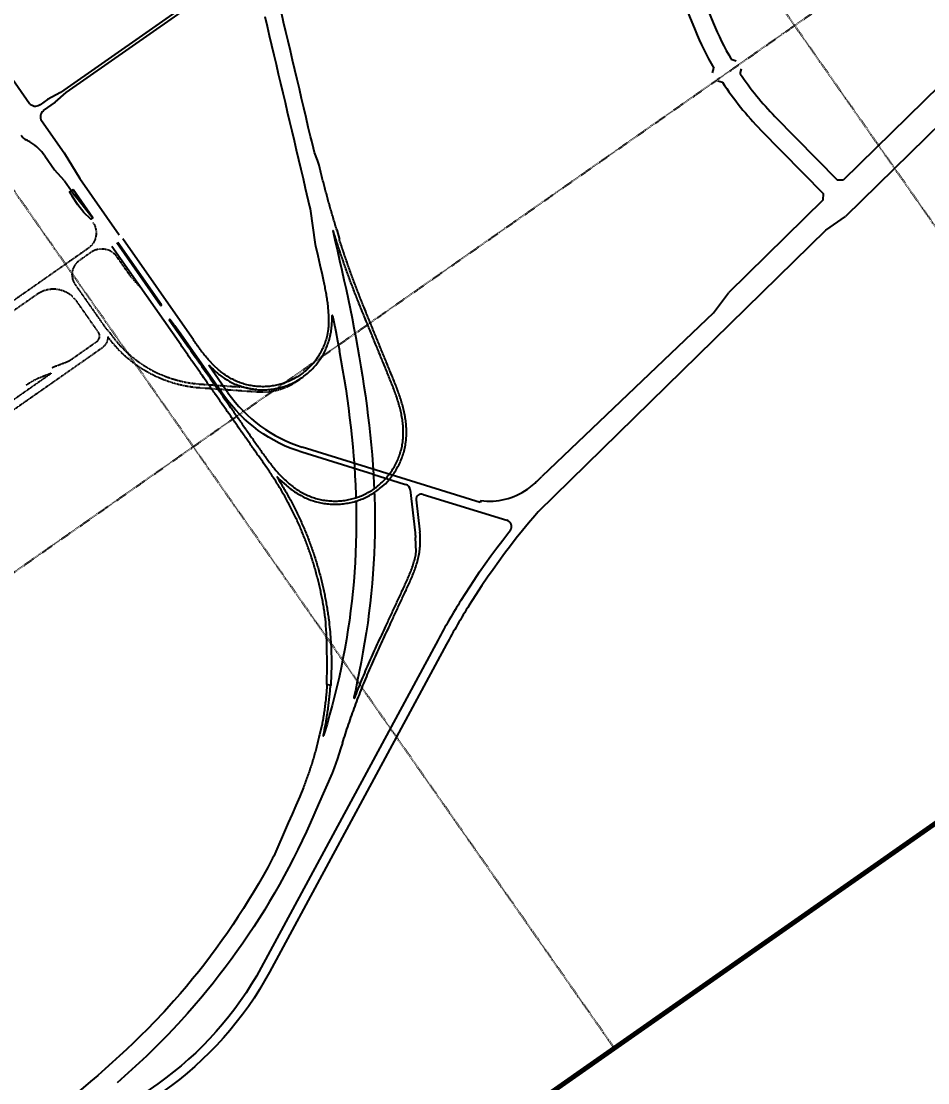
# Model space of a CAD drawing. Header units: millimetres. Extents: x 152904052 to 153933663, y 538271515 to 539240469.
# Drawn here: x 153592426 to 153610949, y 539083745 to 539105429 of the extents above; entities that cross this region are included whole.
import ezdxf
from ezdxf.enums import TextEntityAlignment as Align

# ---------------------------------------------------------------- set-up
doc = ezdxf.new("R2010")
doc.units = ezdxf.units.MM
doc.linetypes.add('HIDDEN', pattern=[5.08, 2.54, -2.54])
doc.layers.add('BORD', color=7, linetype='Continuous')
doc.styles.add('IIAC FONT', font='Gulim.ttf')

msp = doc.modelspace()

# ---------------------------------------------------------------- linework, layer by layer
at = {"layer": 'BORD', "color": 8, "linetype": 'HIDDEN', "ltscale": 5}
for p, q in [((153565208.2, 539166776.7), (153616830.1, 539093053)), ((153552920.9, 539158173), (153604542.8, 539084449.3)), ((153522215.5, 539045114.7), (153645088.3, 539131151.2))]:
    msp.add_line(p, q, dxfattribs=at)
at = {"layer": 'BORD', "const_width": 100}
msp.add_lwpolyline([(153479197.2, 539106551.1), (153602070.1, 539192587.6), (153653691.9, 539118863.9), (153530819.1, 539032827.5)], close=True, dxfattribs=at)
at = {"layer": 'BORD', "color": 133}
for points in [[(153596874, 539106742.8), (153596893, 539106657.1), (153596911, 539106661.1, -0.303492), (153596853.5, 539106512.9), (153593227.3, 539103973.5), (153592962.9, 539103828), (153592811, 539103721.6)], [(153592811, 539103721.6), (153592798.8, 539103713.1, -0.415715), (153592595.6, 539103751.4)]]:
    msp.add_lwpolyline(points, format="xyb", dxfattribs=at)
at = {"layer": 'BORD', "color": 137, "ltscale": 20, "flags": 128}
for points in [[(153606125.4, 539106464), (153606564.6, 539105397.5)], [(153605765, 539106288.6), (153606194.8, 539105245.2)], [(153612846.6, 539105728.4), (153609221.8, 539102179.9)], [(153612886.3, 539104983.7), (153609267, 539101440.5)], [(153606935, 539104650.4), (153607031.6, 539104621.4)], [(153606548, 539104376.8), (153606575.5, 539104473)], [(153607118.6, 539104356.8), (153607144.6, 539104454.2)], [(153606656.5, 539104208.2), (153606753.4, 539104184.1)], [(153607825, 539103485.4), (153609101.8, 539102181.1)], [(153607539.1, 539103205.5), (153608815.9, 539101901.3)], [(153609221.8, 539102179.9), (153609101.8, 539102181.1)], [(153608814.6, 539101781.3), (153608815.9, 539101901.3)], [(153608814.6, 539101781.3), (153606874.5, 539099881.9)], [(153608869.5, 539101163.3), (153609267, 539101440.5)], [(153608869.5, 539101163.3), (153602988.4, 539095406)], [(153606573.1, 539099475), (153606874.5, 539099881.9)], [(153606573.1, 539099475), (153603065.2, 539096128.9)]]:
    msp.add_lwpolyline(points, dxfattribs=at)
at = {"layer": 'BORD', "color": 133, "flags": 128}
for points in [[(153593346.9, 539103973.7), (153596775.8, 539106374.9)], [(153592021.9, 539104570.8), (153592595.6, 539103751.4)], [(153593119.5, 539103774.8), (153593346.9, 539103973.7)], [(153593119.5, 539103774.8), (153592873.8, 539103602.7)], [(153592425.7, 539103100.6), (153592444.5, 539103073.7)], [(153592905.9, 539102680.6), (153593106.9, 539102393.6)], [(153593307.7, 539102167.9), (153593106.9, 539102393.6)], [(153593307.7, 539102167.9), (153593450.3, 539101964.1)], [(153593450.3, 539101964.1), (153593508.3, 539101881.4)], [(153593887.1, 539101414.4), (153593485.1, 539101988.5)], [(153593881.1, 539101410), (153593508.3, 539101881.4)]]:
    msp.add_lwpolyline(points, dxfattribs=at)
at = {"layer": 'BORD', "color": 137, "ltscale": 10}
for points in [[(153598875, 539101165.5), (153598868, 539101188.3), (153598859.1, 539101216.9), (153598850.3, 539101245.4), (153598841.6, 539101274.1), (153598832.9, 539101302.7), (153598824.2, 539101331.3), (153598815.6, 539101359.9), (153598807, 539101388.6), (153598798.5, 539101417.3), (153598790, 539101445.9), (153598781.5, 539101474.6), (153598773.1, 539101503.3), (153598764.8, 539101532), (153598756.4, 539101560.8), (153598748.2, 539101589.5), (153598739.9, 539101618.3), (153598731.7, 539101647), (153598723.6, 539101675.8), (153598715.5, 539101704.6), (153598707.4, 539101733.4), (153598699.4, 539101762.2), (153598691.4, 539101791.1), (153598683.5, 539101819.9), (153598675.6, 539101848.7), (153598667.8, 539101877.6), (153598660, 539101906.5), (153598652.2, 539101935.4), (153598644.5, 539101964.3), (153598636.8, 539101993.2), (153598629.2, 539102022.1), (153598621.6, 539102051), (153598614.1, 539102080), (153598606.5, 539102108.9), (153598599.1, 539102137.9), (153598591.7, 539102166.9), (153598584.3, 539102195.9), (153598577, 539102224.9), (153598569.7, 539102253.9), (153598562.5, 539102282.9), (153598555.3, 539102311.9), (153598548.1, 539102341), (153598541, 539102370), (153598534, 539102399.1), (153598526.9, 539102428.1), (153598512.9, 539102486.8), (153598476.7, 539102592.4), (153598420.7, 539102747.2), (153598396.1, 539102834.9), (153598360.4, 539102978.3), (153598338, 539103073.3), (153598292.1, 539103268), (153598246.2, 539103462.6), (153598200.4, 539103657.3), (153598154.5, 539103852), (153598108.6, 539104046.6), (153598062.7, 539104241.3), (153598016.8, 539104436), (153597971, 539104630.6), (153597925.1, 539104825.3), (153597879.2, 539105020), (153597833.3, 539105214.7), (153597787.5, 539105409.3), (153597741.6, 539105604)], [(153597402.9, 539105524.2), (153597448.8, 539105329.5), (153597494.7, 539105134.9), (153597540.6, 539104940.2), (153597586.5, 539104745.5), (153597632.5, 539104550.9), (153597678.4, 539104356.2), (153597724.3, 539104161.6), (153597770.2, 539103966.9), (153597816.1, 539103772.3), (153597862.1, 539103577.6), (153597908, 539103382.9), (153597953.9, 539103188.3), (153597999.8, 539102993.6), (153598045.7, 539102799), (153598091.7, 539102604.3), (153598137.6, 539102409.7), (153598183.5, 539102215), (153598229.4, 539102020.3), (153598318.5, 539101642.8), (153598329.1, 539101597.8)], [(153598793.8, 539101140.5), (153598797.2, 539101126.1), (153598842.5, 539100930.9), (153598887.4, 539100735.6), (153598931.9, 539100540), (153598975.8, 539100344.3), (153599019.1, 539100148.4), (153599061.8, 539099952.2), (153599103.6, 539099755.7), (153599144.6, 539099559.1), (153599184.7, 539099362.1), (153599223.7, 539099164.8), (153599261.7, 539098967.3), (153599298.2, 539098770.7)], [(153598648.8, 539093158.2), (153598648, 539093164.9), (153598644.3, 539093194.5), (153598640.5, 539093224), (153598636.6, 539093253.5), (153598632.5, 539093283), (153598628.4, 539093312.5), (153598624.1, 539093342), (153598619.6, 539093371.5), (153598615.1, 539093400.9), (153598610.4, 539093430.3), (153598605.6, 539093459.7), (153598600.7, 539093489.1), (153598595.6, 539093518.4), (153598590.4, 539093547.8), (153598585.1, 539093577.1), (153598579.7, 539093606.4), (153598574.1, 539093635.6), (153598568.4, 539093664.9), (153598562.6, 539093694.1), (153598556.7, 539093723.2), (153598550.6, 539093752.4), (153598544.4, 539093781.5), (153598538.1, 539093810.7), (153598531.7, 539093839.7), (153598525.1, 539093868.8), (153598518.4, 539093897.8), (153598511.6, 539093926.8), (153598504.7, 539093955.8), (153598497.6, 539093984.7), (153598490.4, 539094013.6), (153598483.1, 539094042.5), (153598475.7, 539094071.3), (153598468.1, 539094100.2), (153598460.5, 539094128.9), (153598452.7, 539094157.7), (153598444.7, 539094186.4), (153598436.7, 539094215.1), (153598428.5, 539094243.7), (153598420.2, 539094272.3), (153598411.8, 539094300.9), (153598403.3, 539094329.4), (153598394.6, 539094357.9), (153598385.8, 539094386.4), (153598376.9, 539094414.8), (153598367.9, 539094443.2), (153598358.8, 539094471.6), (153598349.5, 539094499.9), (153598340.1, 539094528.1), (153598330.6, 539094556.3), (153598321, 539094584.5), (153598311.2, 539094612.7), (153598301.3, 539094640.8), (153598291.4, 539094668.8), (153598281.2, 539094696.9), (153598271, 539094724.8), (153598260.7, 539094752.8), (153598250.2, 539094780.6), (153598239.6, 539094808.5), (153598228.9, 539094836.3), (153598218.1, 539094864), (153598207.1, 539094891.7), (153598196, 539094919.4), (153598184.9, 539094947), (153598173.5, 539094974.5), (153598162.1, 539095002.1), (153598150.6, 539095029.5), (153598138.9, 539095056.9), (153598127.2, 539095084.3), (153598115.3, 539095111.6), (153598103.3, 539095138.8), (153598091.1, 539095166.1), (153598078.9, 539095193.2), (153598066.5, 539095220.3), (153598054.1, 539095247.4), (153598041.5, 539095274.3), (153598028.8, 539095301.3), (153598015.9, 539095328.2), (153598003, 539095355), (153597990, 539095381.8), (153597976.8, 539095408.5), (153597963.5, 539095435.2), (153597950.1, 539095461.8), (153597936.6, 539095488.3), (153597923, 539095514.8), (153597909.3, 539095541.2), (153597895.4, 539095567.6), (153597881.5, 539095593.9), (153597867.4, 539095620.2), (153597853.2, 539095646.4), (153597838.9, 539095672.5), (153597824.5, 539095698.6), (153597810, 539095724.6), (153597795.3, 539095750.5), (153597780.6, 539095776.4), (153597765.7, 539095802.2), (153597750.8, 539095827.9), (153597735.7, 539095853.7), (153597720.5, 539095879.3), (153597705.2, 539095904.8), (153597689.8, 539095930.3), (153597674.3, 539095955.7), (153597658.7, 539095981.1), (153597642.9, 539096006.4), (153597627.1, 539096031.6), (153597611.2, 539096056.8), (153597595.1, 539096081.9), (153597578.9, 539096106.9), (153597562.7, 539096131.8), (153597546.3, 539096156.7), (153597529.8, 539096181.5), (153597513.2, 539096206.3), (153597496.5, 539096230.9), (153597479.7, 539096255.5), (153597462.8, 539096280.1), (153597446.8, 539096303), (153597411.4, 539096353.6), (153597377, 539096402.8), (153597359.8, 539096427.3), (153597325.4, 539096476.5), (153597308.2, 539096501.1), (153597273.8, 539096550.2), (153597256.5, 539096574.8), (153597239.3, 539096599.3), (153597222.1, 539096623.9), (153597187.7, 539096673.1), (153597170.5, 539096697.7), (153597153.3, 539096722.2), (153597136.1, 539096746.8), (153597118.9, 539096771.4), (153597101.7, 539096795.9), (153597084.5, 539096820.5), (153597050, 539096869.7), (153597032.8, 539096894.2), (153597015.6, 539096918.8), (153596998.4, 539096943.4), (153596981.2, 539096968), (153596964, 539096992.5), (153596946.8, 539097017.1), (153596929.6, 539097041.7), (153596912.4, 539097066.3), (153596895.2, 539097090.8), (153596860.8, 539097140), (153596843.5, 539097164.6), (153596826.3, 539097189.1), (153596809.1, 539097213.7), (153596791.9, 539097238.3), (153596774.7, 539097262.8), (153596757.5, 539097287.4), (153596723.1, 539097336.6), (153596705.9, 539097361.1), (153596688.7, 539097385.7), (153596671.5, 539097410.3), (153596637, 539097459.4), (153596619.8, 539097484), (153596585.4, 539097533.1), (153596568.2, 539097557.7), (153596533.8, 539097606.9), (153596516.6, 539097631.5), (153596499.4, 539097656), (153596482.2, 539097680.6), (153596465, 539097705.2), (153596447.7, 539097729.7), (153596430.5, 539097754.3), (153596396.1, 539097803.5), (153596378.9, 539097828), (153596361.7, 539097852.6), (153596344.5, 539097877.2), (153596327.3, 539097901.8), (153596310.1, 539097926.3), (153596292.9, 539097950.9), (153596258.5, 539098000), (153596241.2, 539098024.6), (153596224, 539098049.2), (153596206.8, 539098073.8), (153596172.4, 539098122.9), (153596155.2, 539098147.5), (153596120.8, 539098196.6), (153596103.6, 539098221.2), (153596086.4, 539098245.8), (153596069.2, 539098270.4), (153596034.7, 539098319.5), (153596017.5, 539098344.1), (153596000.3, 539098368.7), (153595983.1, 539098393.2), (153595965.9, 539098417.8), (153595931.5, 539098466.9), (153595914.3, 539098491.5), (153595897.1, 539098516.1), (153595879.9, 539098540.7), (153595845.5, 539098589.8), (153595828.2, 539098614.4), (153595793.8, 539098663.5), (153595776.6, 539098688.1), (153595759.4, 539098712.7), (153595742.2, 539098737.3), (153595707.8, 539098786.4), (153595690.6, 539098811), (153594279, 539100826.9)], [(153595274.2, 539099623.6), (153594381.3, 539100898.7)], [(153595290.5, 539099635.1), (153594397.7, 539100910.1)], [(153598602.8, 539100118.4), (153598608.6, 539100089.1), (153598614.5, 539100059.8), (153598620.3, 539100030.4), (153598626.1, 539100001.1), (153598631.7, 539099971.8), (153598637.3, 539099942.5), (153598642.8, 539099913.3), (153598648.2, 539099884), (153598653.4, 539099854.8), (153598658.4, 539099825.5), (153598663.3, 539099796.3), (153598668, 539099767.1), (153598672.4, 539099737.9), (153598676.7, 539099708.7), (153598680.7, 539099679.4), (153598684.4, 539099650.2), (153598687.9, 539099621), (153598691, 539099591.8), (153598693.9, 539099562.6), (153598696.4, 539099533.4), (153598698.6, 539099504.2), (153598700.4, 539099475), (153598701.8, 539099445.8), (153598702.8, 539099416.7), (153598702.9, 539099413.2), (153598706.7, 539099218.5), (153598706.3, 539099212.5), (153598703.6, 539099183.5), (153598700.3, 539099154.7), (153598696.5, 539099125.9), (153598692.1, 539099097.2), (153598684.7, 539099054.4), (153598675.5, 539099012), (153598668.7, 539098983.9), (153598661.3, 539098955.9), (153598653.4, 539098928.1), (153598644.8, 539098900.5), (153598635.7, 539098873.1), (153598625.9, 539098845.8), (153598615.6, 539098818.8), (153598604.7, 539098792), (153598593.3, 539098765.4), (153598581.2, 539098739.1), (153598568.6, 539098713.1), (153598555.5, 539098687.3), (153598541.8, 539098661.8), (153598527.6, 539098636.6), (153598512.8, 539098611.8), (153598497.5, 539098587.2), (153598481.7, 539098563), (153598465.3, 539098539.1), (153598448.5, 539098515.6), (153598431.1, 539098492.5), (153598413.3, 539098469.7), (153598395, 539098447.3), (153598376.2, 539098425.3), (153598318.2, 539098360.4), (153598253.9, 539098302.3), (153598232, 539098283.4), (153598209.7, 539098264.9), (153598187.1, 539098247), (153598164, 539098229.5), (153598140.6, 539098212.5), (153598116.8, 539098196), (153598092.7, 539098180), (153598068.2, 539098164.6), (153598043.5, 539098149.7), (153598018.4, 539098135.3), (153597993, 539098121.4), (153597967.3, 539098108.1), (153597941.3, 539098095.4), (153597915.1, 539098083.2), (153597888.6, 539098071.6), (153597861.8, 539098060.5), (153597834.9, 539098050.1), (153597807.7, 539098040.2), (153597780.3, 539098030.9), (153597752.7, 539098022.1), (153597725, 539098014), (153597697, 539098006.5), (153597668.9, 539097999.6), (153597640.7, 539097993.2), (153597612.4, 539097987.5), (153597583.9, 539097982.4), (153597555.3, 539097977.9), (153597526.7, 539097974), (153597497.9, 539097970.7), (153597469.1, 539097968.1), (153597440.2, 539097966), (153597411.4, 539097964.6), (153597382.4, 539097963.8), (153597353.5, 539097963.6), (153597324.6, 539097964.1), (153597295.7, 539097965.2), (153597266.8, 539097966.8), (153597238, 539097969.1), (153597209.2, 539097972), (153597180.5, 539097975.6), (153597151.8, 539097979.7), (153597123.3, 539097984.5), (153597094.9, 539097989.8), (153597066.6, 539097995.8), (153597038.4, 539098002.4), (153597010.4, 539098009.6), (153596982.5, 539098017.4), (153596954.8, 539098025.7), (153596927.3, 539098034.7), (153596900, 539098044.3), (153596872.9, 539098054.4), (153596846.1, 539098065.1), (153596819.4, 539098076.4), (153596793, 539098088.3), (153596766.9, 539098100.7), (153596741.1, 539098113.7), (153596715.5, 539098127.2), (153596690.2, 539098141.3), (153596665.2, 539098155.9), (153596628.6, 539098178.4), (153596592.3, 539098202.9), (153596568.6, 539098219.6), (153596545.2, 539098236.8), (153596522.1, 539098254.4), (153596499.3, 539098272.5), (153596476.9, 539098291), (153596454.7, 539098310), (153596360.6, 539098393.2), (153596268.3, 539098496), (153596248.8, 539098518.1), (153596229.7, 539098540.5), (153596210.7, 539098563), (153596191.9, 539098585.8), (153596173.3, 539098608.8), (153596154.9, 539098632), (153596136.7, 539098655.3), (153596118.6, 539098678.8), (153596100.7, 539098702.4), (153596082.9, 539098726.2), (153596065.3, 539098750.1), (153596047.7, 539098774.1), (153596030.2, 539098798.3), (153596012.8, 539098822.5), (153595995.5, 539098846.8), (153595978.3, 539098871.2), (153595961, 539098895.6), (153595943.8, 539098920.1), (153595912.3, 539098965.1), (153594500.1, 539100981.8)], [(153597661.1, 539096117.7), (153597708.6, 539096063.3), (153597839.1, 539095949.2), (153597862.6, 539095929.3), (153597886.4, 539095909.8), (153597910.6, 539095890.6), (153597935, 539095871.8), (153597959.8, 539095853.5), (153597985, 539095835.5), (153598010.5, 539095818), (153598036.3, 539095801), (153598062.4, 539095784.4), (153598088.9, 539095768.3), (153598115.7, 539095752.7), (153598142.9, 539095737.7), (153598183.5, 539095716.3), (153598226.2, 539095696), (153598254.5, 539095683.3), (153598283.1, 539095671.2), (153598312, 539095659.7), (153598341.1, 539095648.8), (153598370.4, 539095638.6), (153598400, 539095629), (153598429.7, 539095620), (153598459.6, 539095611.6), (153598489.7, 539095603.9), (153598520, 539095596.8), (153598550.3, 539095590.4), (153598580.9, 539095584.6), (153598611.5, 539095579.5), (153598642.2, 539095575), (153598673.1, 539095571.1), (153598704, 539095568), (153598734.9, 539095565.5), (153598765.9, 539095563.6), (153598797, 539095562.4), (153598828, 539095561.9), (153598859.1, 539095562), (153598890.1, 539095562.8), (153598921.2, 539095564.2), (153598952.2, 539095566.4), (153598983.1, 539095569.1), (153599014, 539095572.5), (153599044.8, 539095576.6), (153599075.5, 539095581.4), (153599106.1, 539095586.8), (153599136.5, 539095592.8), (153599166.9, 539095599.5), (153599197.1, 539095606.8), (153599227.1, 539095614.8), (153599256.9, 539095623.4), (153599286.6, 539095632.6), (153599316, 539095642.5), (153599345.3, 539095653), (153599374.3, 539095664.1), (153599403.1, 539095675.8), (153599431.6, 539095688.2), (153599459.8, 539095701.1), (153599487.8, 539095714.6), (153599515.4, 539095728.8), (153599542.8, 539095743.5), (153599569.8, 539095758.8), (153599596.5, 539095774.6), (153599622.9, 539095791.1), (153599648.9, 539095808), (153599674.5, 539095825.6), (153599699.8, 539095843.7), (153599724.7, 539095862.3), (153599749.1, 539095881.4), (153599773.2, 539095901.1), (153599867.5, 539095981.4), (153599949.5, 539096075.7), (153599969.4, 539096099.6), (153599988.8, 539096123.9), (153600007.6, 539096148.6), (153600025.9, 539096173.7), (153600043.7, 539096199.2), (153600060.9, 539096225), (153600077.6, 539096251.2), (153600093.7, 539096277.8), (153600109.3, 539096304.7), (153600124.2, 539096331.9), (153600138.6, 539096359.4), (153600152.4, 539096387.2), (153600165.6, 539096415.4), (153600178.2, 539096443.8), (153600190.2, 539096472.4), (153600201.6, 539096501.3), (153600212.4, 539096530.5), (153600222.5, 539096559.8), (153600232, 539096589.4), (153600240.9, 539096619.1), (153600249.2, 539096649.1), (153600256.8, 539096679.2), (153600263.7, 539096709.5), (153600270.1, 539096739.9), (153600275.7, 539096770.4), (153600280.8, 539096801.1), (153600285.1, 539096831.8), (153600289.5, 539096869), (153600291.9, 539096893.6), (153600294.3, 539096924.5), (153600296.1, 539096955.5), (153600297.2, 539096986.4), (153600297.8, 539097017.4), (153600297.8, 539097048.3), (153600297.1, 539097079.2), (153600296, 539097110), (153600294.3, 539097140.9), (153600292, 539097171.6), (153600289.2, 539097202.3), (153600286, 539097232.9), (153600282.2, 539097263.5), (153600278, 539097293.9), (153600273.4, 539097324.3), (153600268.3, 539097354.6), (153600262.8, 539097384.7), (153600256.9, 539097414.8), (153600250.6, 539097444.8), (153600243.9, 539097474.7), (153600236.8, 539097504.5), (153600229.5, 539097534.1), (153600221.8, 539097563.7), (153600213.7, 539097593.1), (153600205.4, 539097622.4), (153600196.8, 539097651.7), (153600187.9, 539097680.8), (153600178.8, 539097709.8), (153600169.5, 539097738.7), (153600159.9, 539097767.6), (153600150.1, 539097796.3), (153600140.1, 539097825), (153600129.9, 539097853.5), (153600119.5, 539097882), (153600109, 539097910.3), (153600098.4, 539097938.7), (153600087.6, 539097966.9), (153600076.7, 539097995), (153600065.7, 539098023.1), (153600054.7, 539098051.2), (153600043.5, 539098079.2), (153600032.3, 539098107.1), (153600021, 539098135), (153600009.7, 539098162.8), (153599998.4, 539098190.7), (153599979, 539098238.2), (153599964.3, 539098274), (153599953, 539098301.8), (153599941.7, 539098329.6), (153599930.3, 539098357.3), (153599919, 539098385.1), (153599907.6, 539098412.9), (153599896.3, 539098440.6), (153599884.9, 539098468.4), (153599873.6, 539098496.2), (153599862.3, 539098524), (153599850.9, 539098551.7), (153599839.6, 539098579.5), (153599828.2, 539098607.3), (153599816.9, 539098635), (153599805.5, 539098662.8), (153599794.2, 539098690.6), (153599782.8, 539098718.4), (153599771.5, 539098746.1), (153599760.2, 539098773.9), (153599748.8, 539098801.7), (153599737.5, 539098829.5), (153599726.1, 539098857.2), (153599714.8, 539098885), (153599703.4, 539098912.8), (153599692.1, 539098940.5), (153599680.8, 539098968.3), (153599669.4, 539098996.1), (153599658.1, 539099023.9), (153599646.7, 539099051.6), (153599635.4, 539099079.4), (153599624, 539099107.2), (153599612.7, 539099135), (153599601.3, 539099162.7), (153599590, 539099190.5), (153599578.7, 539099218.3), (153599567.3, 539099246), (153599556, 539099273.8), (153599544.6, 539099301.6), (153599533.3, 539099329.4), (153599521.9, 539099357.1), (153599510.6, 539099384.9), (153599499.3, 539099412.7), (153599487.9, 539099440.4), (153599476.6, 539099468.2), (153599465.2, 539099496), (153599445.5, 539099544.2), (153599431.2, 539099579.2), (153599420, 539099607), (153599408.8, 539099634.7), (153599397.6, 539099662.5), (153599386.5, 539099690.3), (153599375.4, 539099718.1), (153599364.4, 539099745.9), (153599353.4, 539099773.7), (153599342.5, 539099801.6), (153599331.6, 539099829.4), (153599320.7, 539099857.3), (153599309.9, 539099885.2), (153599299.1, 539099913.1), (153599288.3, 539099941.1), (153599277.6, 539099969), (153599267, 539099997), (153599256.4, 539100025), (153599245.8, 539100052.9), (153599235.3, 539100080.9), (153599224.8, 539100109), (153599214.3, 539100137), (153599203.9, 539100165.1), (153599193.5, 539100193.1), (153599183.2, 539100221.2), (153599172.9, 539100249.3), (153599162.7, 539100277.4), (153599152.5, 539100305.6), (153599142.3, 539100333.7), (153599132.2, 539100361.9), (153599122.2, 539100390.1), (153599112.1, 539100418.3), (153599102.1, 539100446.5), (153599092.2, 539100474.7), (153599082.3, 539100503), (153599072.4, 539100531.2), (153599062.6, 539100559.5), (153599052.9, 539100587.8), (153599043.1, 539100616.1), (153599033.4, 539100644.4), (153599023.8, 539100672.7), (153599014.2, 539100701), (153599004.6, 539100729.4), (153598995.1, 539100757.8), (153598985.6, 539100786.2), (153598976.2, 539100814.6), (153598966.8, 539100843), (153598957.5, 539100871.4), (153598948.2, 539100899.8), (153598938.9, 539100928.3), (153598929.7, 539100956.8), (153598924.7, 539100972.2)], [(153598432.8, 539100869.3), (153598439.8, 539100839), (153598484.6, 539100644.5), (153598528.8, 539100450), (153598572.5, 539100255.4), (153598602.8, 539100118.4)], [(153599296.7, 539098770.2), (153599296.9, 539098769), (153599332.1, 539098570.8), (153599365.8, 539098372.2), (153599398.1, 539098173.4), (153599428.9, 539097974.2), (153599458.1, 539097774.6), (153599485.5, 539097574.8), (153599511.2, 539097374.7), (153599535, 539097174.2), (153599556.8, 539096973.4), (153599576.5, 539096772.4), (153599594.2, 539096571), (153599609.6, 539096369.4), (153599622.6, 539096167.6), (153599633.3, 539095965.5), (153599636.8, 539095880.8)], [(153599608, 539096175.9), (153600280.4, 539095967.7)], [(153600374.6, 539095854), (153600473.9, 539094980.3), (153600475, 539094970.9), (153600477.7, 539094942), (153600479.8, 539094913), (153600481.3, 539094884)], [(153599974.2, 539093128.3), (153599985.3, 539093152), (153599997.9, 539093179.2), (153600010.5, 539093206.4), (153600023.1, 539093233.6), (153600035.7, 539093260.8), (153600048.4, 539093288), (153600061, 539093315.2), (153600073.6, 539093342.5), (153600086.3, 539093369.7), (153600098.9, 539093396.9), (153600111.5, 539093424.1), (153600124.1, 539093451.3), (153600136.8, 539093478.5), (153600149.4, 539093505.7), (153600162, 539093533), (153600174.6, 539093560.2), (153600187.3, 539093587.4), (153600199.9, 539093614.6), (153600212.5, 539093641.8), (153600225.1, 539093669), (153600237.8, 539093696.2), (153600250.4, 539093723.4), (153600263, 539093750.7), (153600278.2, 539093783.4), (153600288.3, 539093805.1), (153600300.9, 539093832.4), (153600313.5, 539093859.7), (153600326.1, 539093887), (153600338.6, 539093914.5), (153600351, 539093942), (153600363.3, 539093969.6), (153600375.6, 539093997.3), (153600387.6, 539094025.1), (153600399.5, 539094053), (153600411.3, 539094081), (153600422.8, 539094109.1), (153600434.1, 539094137.4), (153600445.1, 539094165.8), (153600455.9, 539094194.3), (153600466.4, 539094223), (153600476.6, 539094251.9), (153600486.4, 539094280.9), (153600495.9, 539094310), (153600505, 539094339.3), (153600513.7, 539094368.8), (153600521.9, 539094398.5), (153600529.7, 539094428.2), (153600537, 539094458.2), (153600543.8, 539094488.3), (153600550.1, 539094518.6), (153600555.9, 539094549), (153600561.3, 539094581.7), (153600565.6, 539094610.2), (153600569.5, 539094640.9), (153600572.8, 539094671.8), (153600575.5, 539094702.6), (153600577.6, 539094733.6), (153600579, 539094764.5), (153600579.9, 539094795.5), (153600580.1, 539094826.5), (153600579.7, 539094857.5), (153600578.7, 539094888.5), (153600577.1, 539094919.5), (153600574.8, 539094950.4), (153600571.9, 539094981.2), (153600570.8, 539094991.7)], [(153601413.3, 539093603.2), (153601678.1, 539094013.5), (153601791.1, 539094180.1), (153601906.3, 539094345.2), (153602023.8, 539094508.7), (153602143.4, 539094670.6), (153602265.1, 539094830.9), (153602389, 539094989.6)], [(153599915.3, 539093155.6), (153599926.3, 539093179.3), (153599938.9, 539093206.5), (153599964.2, 539093260.9), (153599976.8, 539093288.2), (153600002, 539093342.6), (153600014.7, 539093369.8), (153600027.3, 539093397), (153600039.9, 539093424.2), (153600052.5, 539093451.4), (153600065.2, 539093478.7), (153600077.8, 539093505.9), (153600090.4, 539093533.1), (153600103.1, 539093560.3), (153600115.7, 539093587.5), (153600140.9, 539093641.9), (153600153.6, 539093669.2), (153600166.2, 539093696.4), (153600178.8, 539093723.6), (153600191.4, 539093750.8), (153600204.1, 539093778), (153600219.2, 539093810.7), (153600229.3, 539093832.4), (153600241.9, 539093859.6), (153600254.5, 539093886.9), (153600267, 539093914.1), (153600279.4, 539093941.3), (153600291.7, 539093968.6), (153600303.9, 539093996), (153600316, 539094023.3), (153600327.9, 539094050.8), (153600339.7, 539094078.3), (153600351.2, 539094105.8), (153600362.5, 539094133.5), (153600373.6, 539094161.2), (153600384.4, 539094189.1), (153600395, 539094217), (153600405.2, 539094245), (153600415.1, 539094273.1), (153600424.7, 539094301.4), (153600433.9, 539094329.7), (153600442.7, 539094358.2), (153600451.2, 539094386.7), (153600459.2, 539094415.4), (153600466.7, 539094444.2), (153600473.8, 539094473.1), (153600480.3, 539094502.1), (153600486.4, 539094531.2), (153600491.9, 539094560.4), (153600496.9, 539094590.3)], [(153598989.3, 539090682.2), (153598989.5, 539090683.2), (153599004.7, 539090731.7), (153599019.9, 539090779.2), (153599035.2, 539090826.6), (153599050.6, 539090874), (153599066.2, 539090921.4), (153599081.9, 539090968.6), (153599097.8, 539091015.9), (153599113.8, 539091063.1), (153599130, 539091110.2), (153599146.3, 539091157.3), (153599162.8, 539091204.4), (153599179.4, 539091251.4), (153599196.2, 539091298.3), (153599213.1, 539091345.2), (153599230.1, 539091392), (153599247.3, 539091438.8), (153599264.7, 539091485.5), (153599282.2, 539091532.2), (153599299.8, 539091578.8), (153599317.6, 539091625.4), (153599335.5, 539091671.9), (153599353.6, 539091718.4), (153599371.8, 539091764.7), (153599390.2, 539091811.1), (153599408.7, 539091857.4), (153599427.3, 539091903.6), (153599446.1, 539091949.7), (153599465.1, 539091995.9), (153599484.2, 539092041.9), (153599503.4, 539092087.9), (153599522.8, 539092133.8), (153599542.3, 539092179.7), (153599562, 539092225.5), (153599581.8, 539092271.2), (153599601.7, 539092316.9), (153599621.8, 539092362.5), (153599642, 539092408.1), (153599662.4, 539092453.5), (153599682.9, 539092499), (153599703.6, 539092544.3), (153599724.4, 539092589.6), (153599740.3, 539092624), (153599745.3, 539092634.9), (153599766.4, 539092680.3), (153599787.4, 539092725.6), (153599808.5, 539092771), (153599829.5, 539092816.3), (153599850.6, 539092861.7), (153599871.6, 539092907), (153599892.6, 539092952.4), (153599913.7, 539092997.7), (153599934.7, 539093043.1), (153599955.8, 539093088.5), (153599974.2, 539093128.3)], [(153598987, 539090681.3), (153598950, 539090563.9), (153598886.5, 539090371.6), (153598820.5, 539090180.2), (153598781, 539090070.4)]]:
    msp.add_lwpolyline(points, dxfattribs=at)
at = {"layer": 'BORD', "color": 137, "ltscale": 20, "flags": 128}
for points in [[(153606564.6, 539105397.5, 0.0347867), (153606935, 539104650.4)], [(153606194.8, 539105245.2, 0.0336705), (153606575.5, 539104473)], [(153607118.6, 539104356.8, 0.0468422), (153607825, 539103485.4)], [(153606753.4, 539104184.1, 0.0491397), (153607539.1, 539103205.5)]]:
    msp.add_lwpolyline(points, format="xyb", dxfattribs=at)
at = {"layer": 'BORD', "color": 133, "flags": 128}
for points in [[(153592878, 539103596.5, 0.4142136), (153592843.1, 539103398)], [(153592443.7, 539103074.9, 0.1275577), (153592526.8, 539103004)], [(153592622.8, 539102950.5, 0.0277072), (153592526.8, 539103004)], [(153592905.9, 539102680.6, 0.0994989), (153592622.8, 539102950.5)]]:
    msp.add_lwpolyline(points, format="xyb", dxfattribs=at)
at = {"layer": 'BORD', "color": 133}
for points in [[(153592843.1, 539103398), (153593302, 539102742.5), (153593626.5, 539102216.4), (153594430.3, 539101068.5)], [(153593485.1, 539101988.5), (153593887.1, 539101414.4), (153593849, 539101386.1), (153593844.8, 539101383.1), (153593704.3, 539101519.1), (153593582.2, 539101678.4), (153593467.9, 539101851.8), (153593409.4, 539101935.5), (153593485.1, 539101988.5)]]:
    msp.add_lwpolyline(points, dxfattribs=at)
at = {"layer": 'BORD', "color": 137, "ltscale": 10, "flags": 128}
for points in [[(153598329.1, 539101597.8), (153598432.8, 539100869.3)], [(153598875, 539101165.5), (153598925.8, 539100972.2)], [(153598787.8, 539099417), (153598814, 539099288.2), (153598852.6, 539099093), (153598890.1, 539098897.7), (153598926.5, 539098701.6)], [(153598924.9, 539098701.9), (153598959.5, 539098506.7), (153598992.8, 539098310.9), (153599024.7, 539098114.8), (153599055, 539097918.7), (153599083.7, 539097722.3), (153599110.7, 539097525.8), (153599135.9, 539097329.2), (153599159.3, 539097132.3), (153599180.7, 539096935.4), (153599200.1, 539096738.3), (153599217.3, 539096541.1), (153599232.4, 539096343.8), (153599245.2, 539096146.4), (153599255.7, 539095948.9), (153599263.7, 539095751.5), (153599265.2, 539095695.4)], [(153601804.5, 539095600.3), (153598166.5, 539096727.4)], [(153599626.3, 539096170.5), (153598160.8, 539096624.4)], [(153599267.1, 539095627.8), (153599271.9, 539095454.6), (153599272.3, 539095159), (153599269.9, 539094961.5), (153599264.9, 539094764.1), (153599257.3, 539094566.7), (153599247, 539094369.5), (153599234.1, 539094172.4), (153599218.6, 539093975.6), (153599200.5, 539093778.9), (153599179.7, 539093582.5), (153599156.3, 539093386.4), (153599130.3, 539093190.6), (153599101.7, 539092995.2), (153599070.5, 539092800.2), (153599036.7, 539092605.6), (153599000.3, 539092411.5), (153598961.4, 539092217.9), (153598919.8, 539092024.9), (153598875.7, 539091832.4), (153598875.4, 539091831.2)], [(153600495.6, 539095652.2), (153600570.7, 539094991.7)], [(153600638.8, 539095764.3), (153602346.7, 539095235.4)], [(153601816.2, 539095637.9), (153601804.5, 539095600.3)], [(153602389, 539094989.6), (153602421.7, 539095030.3)], [(153600497.2, 539094591.6), (153600481.3, 539094884)], [(153599875.8, 539093070.5), (153599915.3, 539093155.6)], [(153598674.5, 539091878), (153598673.2, 539091857.9), (153598671.1, 539091828.2), (153598668.8, 539091798.5), (153598666.5, 539091768.8), (153598664, 539091739.1), (153598661.4, 539091709.5), (153598658.6, 539091679.8), (153598655.7, 539091650.2), (153598652.7, 539091620.5), (153598649.6, 539091590.9), (153598646.4, 539091561.3), (153598643, 539091531.7), (153598639.5, 539091502.1), (153598635.8, 539091472.6), (153598632.1, 539091443), (153598628.2, 539091413.5), (153598624.2, 539091384), (153598620, 539091354.5), (153598615.8, 539091325), (153598611.4, 539091295.6), (153598606.9, 539091266.1), (153598602.2, 539091236.7), (153598597.5, 539091207.3), (153598592.6, 539091177.9), (153598587.5, 539091148.6), (153598582.4, 539091119.2), (153598577.1, 539091089.9), (153598571.7, 539091060.6), (153598569.1, 539091046.7), (153598519.7, 539090854.3)], [(153598738.7, 539091863.3), (153598738, 539091853.4), (153598735.9, 539091823.4), (153598733.6, 539091793.4), (153598731.2, 539091763.5), (153598728.7, 539091733.5), (153598726.1, 539091703.6), (153598723.3, 539091673.6), (153598720.4, 539091643.7), (153598717.4, 539091613.8), (153598714.2, 539091583.9), (153598711, 539091554), (153598707.5, 539091524.2), (153598704, 539091494.3), (153598700.3, 539091464.5), (153598696.5, 539091434.6), (153598692.6, 539091404.8), (153598688.6, 539091375.1), (153598684.4, 539091345.3), (153598680.1, 539091315.5), (153598675.6, 539091285.8), (153598671.1, 539091256.1), (153598666.4, 539091226.4), (153598661.6, 539091196.7), (153598656.6, 539091167.1), (153598651.6, 539091137.4), (153598646.4, 539091107.8), (153598641.1, 539091078.2), (153598635.6, 539091048.7), (153598630, 539091019.1), (153598624.3, 539090989.6), (153598618.5, 539090960.1), (153598612.5, 539090930.6), (153598606.5, 539090901.2), (153598600.3, 539090871.8), (153598593.9, 539090842.4), (153598593, 539090838.2)], [(153598875.7, 539091833), (153598829, 539091641.2), (153598779.8, 539091450), (153598728, 539091259.4), (153598673.6, 539091069.6), (153598616.8, 539090880.5), (153598602.6, 539090835.6)], [(153598519.7, 539090854.3), (153598514.3, 539090829.3), (153598507.7, 539090800.3), (153598501.1, 539090771.2), (153598494.3, 539090742.2), (153598487.4, 539090713.3), (153598480.4, 539090684.3), (153598473.2, 539090655.4), (153598466, 539090626.5), (153598458.6, 539090597.7), (153598451.1, 539090568.8), (153598443.4, 539090540.1), (153598435.7, 539090511.3), (153598427.8, 539090482.6), (153598419.8, 539090453.9), (153598411.6, 539090425.3), (153598403.4, 539090396.6), (153598395, 539090368.1), (153598386.5, 539090339.5), (153598377.9, 539090311), (153598369.1, 539090282.5), (153598360.3, 539090254.1), (153598351.3, 539090225.7), (153598342.2, 539090197.3), (153598332.9, 539090169), (153598323.6, 539090140.8), (153598314.1, 539090112.5), (153598304.5, 539090084.3), (153598294.8, 539090056.2), (153598285, 539090028), (153598275, 539090000), (153598264.9, 539089971.9), (153598254.7, 539089944), (153598244.4, 539089916), (153598234, 539089888.1), (153598223.4, 539089860.3), (153598212.8, 539089832.5), (153598202, 539089804.7), (153598191, 539089776.9)], [(153598781, 539090070.4), (153598491.8, 539089420.4)], [(153598191.9, 539089779.3), (153598191, 539089776.9), (153598116.8, 539089593.9), (153598040.1, 539089411.9), (153597961, 539089231), (153597879.5, 539089051.1), (153597860.3, 539089010.1)], [(153598491.8, 539089420.4), (153598338.1, 539089062.6), (153598254.5, 539088878.2), (153598168.5, 539088694.9), (153598080, 539088512.7), (153597989.1, 539088331.7), (153597895.8, 539088152), (153597800.1, 539087973.5), (153597702.1, 539087796.3), (153597601.7, 539087620.5), (153597498.9, 539087446), (153597393.9, 539087272.9), (153597286.5, 539087101.2), (153597176.9, 539086930.9), (153597065, 539086762.1), (153596950.8, 539086594.8), (153596834.5, 539086429.1), (153596715.9, 539086264.9), (153596595.2, 539086102.4), (153596472.3, 539085941.4), (153596347.3, 539085782.1), (153596220.1, 539085624.5), (153596092.5, 539085470.5)], [(153597860.3, 539089010.1), (153597585.3, 539088374.1)], [(153597585.3, 539088374.1), (153597562.1, 539088329.4), (153597468.8, 539088155.3), (153597373.2, 539087982.6), (153597275.3, 539087811.1), (153597175.1, 539087640.9), (153597072.7, 539087472.1), (153596968, 539087304.6), (153596861.1, 539087138.6), (153596752, 539086974), (153596640.7, 539086810.9), (153596527.3, 539086649.3), (153596411.7, 539086489.2), (153596293.9, 539086330.6), (153596174.1, 539086173.7), (153596052.2, 539086018.3), (153595928.2, 539085864.6), (153595802.2, 539085712.6), (153595801.5, 539085711.7)], [(153595802.2, 539085712.6), (153595674.6, 539085563.6), (153595544.2, 539085415.4), (153595345.9, 539085196.2), (153595141.2, 539084981.5), (153595003.1, 539084840.3), (153594863.1, 539084700.8), (153594721.5, 539084562.9), (153594578.2, 539084426.7), (153594433.4, 539084291.9), (153594287, 539084158.7), (153594139.2, 539084026.9), (153593990.1, 539083896.6), (153593839.7, 539083767.7), (153593688, 539083640), (153593535.2, 539083513.6), (153593381.3, 539083388.5), (153593226.3, 539083264.5), (153593070.4, 539083141.6), (153592913.5, 539083019.8), (153592755.8, 539082898.9), (153592755.7, 539082898.9)], [(153596092.4, 539085470.6), (153596090.8, 539085468.7), (153595959.1, 539085315), (153595825.3, 539085163.1), (153595622.5, 539084938.8), (153595412.2, 539084718.2), (153595270.7, 539084573.7), (153595127.5, 539084430.9), (153594982.7, 539084290), (153594836.4, 539084150.8), (153594688.5, 539084013.3), (153594539.2, 539083877.4), (153594388.6, 539083743.1)]]:
    msp.add_lwpolyline(points, dxfattribs=at)
at = {"layer": 'BORD', "color": 137, "linetype": 'HIDDEN', "flags": 128}
for points in [[(153593886.5, 539101323.8, -0.4142136), (153593791.9, 539100787.6), (153592155.2, 539099641.6, -0.0354892), (153591978.8, 539099535.9), (153591880.7, 539099486.1), (153591708.6, 539099426.5), (153589660.7, 539097992.6), (153589545.9, 539097851.3), (153589465.6, 539097776.1, -0.0354892), (153589306, 539097646.5), (153588848.6, 539097326.3, 0.4142136), (153588663.2, 539096274.8), (153591092.5, 539092805.4, -0.4142136), (153591042.2, 539092519.9), (153585980.9, 539088975.9, 0.4142136), (153585878.9, 539088398), (153587650.8, 539085867.5), (153587762.6, 539085646.8), (153587849.7, 539085522.3, -0.4142136), (153587772.4, 539085083.6), (153587648.9, 539084997.2), (153587537.6, 539084855.3)], [(153594861.5, 539099992.3), (153594672.3, 539100201.6), (153594385.5, 539100611.2, 0.4142136), (153593849.3, 539100705.7), (153593612.1, 539100539.6, 0.4142136), (153593526.2, 539100052.2), (153594142.8, 539099171.6), (153594236.8, 539099063.5, 0.2258313), (153596083.6, 539098016.6), (153596882.6, 539097959.3)], [(153593051, 539098364.4, 0.8844434), (153593055.7, 539098355.7), (153593368.3, 539098475.4, 0.0613214), (153593433, 539098509.8), (153593970.3, 539098886.1, 0.4142136), (153594003.5, 539099074.1), (153593561.9, 539099704.8, 0.4142136), (153592747.1, 539099848.5), (153592251.8, 539099501.7, 0.0354892), (153592092.2, 539099372.1), (153591963.9, 539099252, -0.0354892), (153591793.3, 539099113.5), (153589925.9, 539097805.9, -0.0354892), (153589737.4, 539097693), (153589580.7, 539097613.6, 0.0354892), (153589404.3, 539097507.9), (153588946.1, 539097187, 0.4142136), (153588802.5, 539096372.3)], [(153598210.4, 539098183.6, -0.1539526), (153597476.3, 539097853.8, -0.0382629), (153597251.2, 539097852.7), (153596077.9, 539097936.8, -0.2211749), (153594197.5, 539098980.8, -0.2309494), (153594067.9, 539098746.8), (153589529.6, 539095569.1, 0.4142136), (153589496.5, 539095381.1), (153591231.8, 539092902.9, -0.4142136), (153591139.7, 539092380.6), (153586102.9, 539088853.9, 0.4142136), (153586042.8, 539088512.7), (153587822.9, 539085970.3), (153588016.3, 539085763.9), (153588427.2, 539085177.1)], [(153592528.8, 539097998.7, -0.0613214), (153592852.5, 539098170.7), (153593027.1, 539098237.6, -0.8844434), (153593031.8, 539098228.9), (153590370.7, 539096365.6, -0.8844434), (153590364.1, 539096373), (153590486.7, 539096514.2, -0.0613214), (153590759, 539096759.6)], [(153596882.6, 539097959.3, 0.8755949), (153596886.6, 539097978.7)], [(153597247.1, 539097903.2, -0.0649676), (153596886.6, 539097978.7)]]:
    msp.add_lwpolyline(points, format="xyb", dxfattribs=at)
at = {"layer": 'BORD', "color": 137, "ltscale": 10}
for points in [[(153598160.8, 539096624.4, -0.1658289), (153596568.7, 539097782.7), (153595651, 539099087, 0.0193901), (153595509.8, 539099271.9), (153595459.4, 539099332.9, 0.9608609), (153595451.4, 539099326.8), (153595772.5, 539098868.3), (153595789.7, 539098843.8), (153595806.9, 539098819.2), (153595824.1, 539098794.6), (153595841.3, 539098770), (153595858.5, 539098745.5), (153595875.7, 539098720.9), (153595892.9, 539098696.3), (153595910.1, 539098671.8), (153595927.4, 539098647.2), (153595944.6, 539098622.6), (153595961.8, 539098598), (153595979, 539098573.5), (153595996.2, 539098548.9), (153596013.4, 539098524.3), (153596030.6, 539098499.7), (153596047.8, 539098475.2), (153596065, 539098450.6), (153596082.2, 539098426), (153596099.4, 539098401.4), (153596116.6, 539098376.9), (153596151.1, 539098327.7), (153596168.3, 539098303.1), (153596185.5, 539098278.6), (153596202.7, 539098254), (153596219.9, 539098229.4), (153596237.1, 539098204.8), (153596254.3, 539098180.3), (153596271.5, 539098155.7), (153596288.7, 539098131.1), (153596305.9, 539098106.5), (153596323.1, 539098082), (153596340.3, 539098057.4), (153596357.5, 539098032.8), (153596374.8, 539098008.2), (153596392, 539097983.7), (153596426.4, 539097934.5), (153596443.6, 539097909.9), (153596460.8, 539097885.4), (153596478, 539097860.8), (153596495.2, 539097836.2), (153596512.4, 539097811.6), (153596529.6, 539097787.1), (153596546.8, 539097762.5), (153596564, 539097737.9), (153596581.2, 539097713.4), (153596598.4, 539097688.8), (153596615.7, 539097664.2), (153596632.9, 539097639.6), (153596650.1, 539097615.1), (153596667.3, 539097590.5), (153596701.7, 539097541.3), (153596718.9, 539097516.8), (153596736.1, 539097492.2), (153596753.3, 539097467.6), (153596770.5, 539097443), (153596787.7, 539097418.5), (153596804.9, 539097393.9), (153596822.1, 539097369.3), (153596856.6, 539097320.2), (153596873.8, 539097295.6), (153596891, 539097271), (153596908.2, 539097246.4), (153596925.4, 539097221.9), (153596942.6, 539097197.3), (153596959.8, 539097172.7), (153596977, 539097148.1), (153596994.2, 539097123.6), (153597011.4, 539097099), (153597028.6, 539097074.4), (153597045.8, 539097049.8), (153597063.1, 539097025.3), (153597080.3, 539097000.7), (153597097.5, 539096976.1), (153597131.9, 539096927), (153597149.1, 539096902.4), (153597166.3, 539096877.8), (153597183.5, 539096853.2), (153597200.7, 539096828.7), (153597217.9, 539096804.1), (153597235.1, 539096779.5), (153597252.4, 539096754.9), (153597253, 539096754), (153597269.5, 539096730.4), (153597286.8, 539096705.8), (153597304, 539096681.3), (153597321.3, 539096656.8), (153597338.6, 539096632.3), (153597355.9, 539096607.9), (153597373.3, 539096583.5), (153597390.8, 539096559.2), (153597408.4, 539096535), (153597426.1, 539096510.8), (153597443.8, 539096486.7), (153597461.7, 539096462.7), (153597479.8, 539096438.9), (153597497.9, 539096415.1), (153597516.2, 539096391.5), (153597534.7, 539096368), (153597553.3, 539096344.6), (153597572.1, 539096321.4), (153597591.1, 539096298.3), (153597610.3, 539096275.4), (153597629.7, 539096252.7), (153597649.3, 539096230.2), (153597669.1, 539096207.9), (153597689.2, 539096185.8), (153597709.5, 539096164), (153597730, 539096142.3), (153597750.8, 539096121), (153597771.9, 539096099.9), (153597793.2, 539096079), (153597814.8, 539096058.5), (153597836.6, 539096038.2), (153597858.8, 539096018.3), (153597881.2, 539095998.7), (153597903.9, 539095979.5), (153597926.9, 539095960.6), (153597950.2, 539095942.1), (153597973.8, 539095924), (153597997.7, 539095906.3), (153598021.9, 539095889), (153598046.4, 539095872.2), (153598071.2, 539095855.8), (153598096.3, 539095839.9), (153598121.7, 539095824.4), (153598147.4, 539095809.5), (153598173.3, 539095795.1), (153598199.6, 539095781.2), (153598209.5, 539095776.2), (153598226.1, 539095768), (153598253, 539095755.3), (153598280, 539095743.1), (153598307.4, 539095731.5), (153598334.9, 539095720.5), (153598362.7, 539095710.1), (153598390.8, 539095700.3), (153598419, 539095691.1), (153598447.4, 539095682.5), (153598476, 539095674.5), (153598504.7, 539095667.1), (153598533.6, 539095660.4), (153598562.6, 539095654.2), (153598591.8, 539095648.7), (153598621.1, 539095643.8), (153598650.4, 539095639.5), (153598679.9, 539095635.8), (153598709.4, 539095632.8), (153598739, 539095630.3), (153598768.6, 539095628.6), (153598798.3, 539095627.4), (153598827.9, 539095626.9), (153598857.6, 539095627), (153598887.3, 539095627.7), (153598916.9, 539095629.1), (153598946.6, 539095631.1), (153598976.1, 539095633.8), (153599005.6, 539095637), (153599035, 539095640.9), (153599064.4, 539095645.4), (153599093.6, 539095650.5), (153599122.7, 539095656.3), (153599151.7, 539095662.7), (153599180.6, 539095669.7), (153599209.2, 539095677.3), (153599237.8, 539095685.5), (153599266.1, 539095694.3), (153599294.3, 539095703.7), (153599322.2, 539095713.7), (153599349.9, 539095724.3), (153599377.4, 539095735.5), (153599404.6, 539095747.3), (153599431.6, 539095759.7), (153599458.4, 539095772.6), (153599484.8, 539095786.1), (153599510.9, 539095800.1), (153599536.8, 539095814.7), (153599562.3, 539095829.9), (153599587.5, 539095845.6), (153599612.4, 539095861.8), (153599636.9, 539095878.5), (153599661, 539095895.8), (153599684.8, 539095913.6), (153599708.2, 539095931.9), (153599731.1, 539095950.6), (153599753.7, 539095969.9), (153599775.9, 539095989.6), (153599797.7, 539096009.8), (153599819, 539096030.5), (153599839.8, 539096051.6), (153599860.3, 539096073.1), (153599880.2, 539096095.1), (153599899.7, 539096117.5), (153599918.7, 539096140.3), (153599937.2, 539096163.5), (153599955.2, 539096187.1), (153599972.7, 539096211), (153599989.7, 539096235.4), (153600006.2, 539096260.1), (153600022.1, 539096285.1), (153600037.5, 539096310.5), (153600052.4, 539096336.2), (153600066.7, 539096362.2), (153600080.5, 539096388.5), (153600093.7, 539096415), (153600106.3, 539096441.9), (153600118.3, 539096469), (153600129.8, 539096496.4), (153600140.7, 539096524), (153600151, 539096551.8), (153600160.7, 539096579.9), (153600169.8, 539096608.2), (153600178.3, 539096636.6), (153600186.2, 539096665.2), (153600193.5, 539096694), (153600200.1, 539096722.9), (153600206.2, 539096751.9), (153600211.6, 539096781.1), (153600216.4, 539096810.4), (153600220.6, 539096839.8), (153600224.2, 539096869.3), (153600224.8, 539096875.4), (153600227.1, 539096898.8), (153600229.4, 539096928.4), (153600231.1, 539096958), (153600232.3, 539096987.7), (153600232.8, 539097017.4), (153600232.8, 539097047.1), (153600232.2, 539097076.9), (153600231.1, 539097106.6), (153600229.4, 539097136.3), (153600227.3, 539097165.9), (153600224.6, 539097195.6), (153600221.5, 539097225.2), (153600217.8, 539097254.7), (153600213.8, 539097284.2), (153600209.3, 539097313.6), (153600204.3, 539097343), (153600199, 539097372.3), (153600193.2, 539097401.6), (153600187.1, 539097430.7), (153600180.6, 539097459.8), (153600173.7, 539097488.9), (153600166.6, 539097517.8), (153600159, 539097546.7), (153600151.2, 539097575.5), (153600143, 539097604.2), (153600134.6, 539097632.8), (153600125.9, 539097661.4), (153600117, 539097689.9), (153600107.8, 539097718.3), (153600098.3, 539097746.7), (153600088.7, 539097774.9), (153600078.8, 539097803.2), (153600068.8, 539097831.3), (153600058.6, 539097859.4), (153600048.2, 539097887.5), (153600037.7, 539097915.5), (153600027, 539097943.5), (153600016.2, 539097971.4), (153600005.3, 539097999.3), (153599994.3, 539098027.1), (153599983.2, 539098055), (153599972, 539098082.8), (153599960.8, 539098110.6), (153599949.5, 539098138.3), (153599938.2, 539098166.1), (153599926.9, 539098193.9), (153599920.7, 539098209), (153599915.5, 539098221.7), (153599904.2, 539098249.4), (153599892.8, 539098277.2), (153599881.5, 539098305), (153599870.1, 539098332.7), (153599858.8, 539098360.5), (153599847.5, 539098388.3), (153599824.8, 539098443.8), (153599813.4, 539098471.6), (153599802.1, 539098499.4), (153599790.7, 539098527.2), (153599779.4, 539098554.9), (153599768.1, 539098582.7), (153599756.7, 539098610.5), (153599734, 539098666), (153599722.7, 539098693.8), (153599711.3, 539098721.6), (153599700, 539098749.3), (153599688.6, 539098777.1), (153599677.3, 539098804.9), (153599666, 539098832.7), (153599643.3, 539098888.2), (153599631.9, 539098916), (153599620.6, 539098943.7), (153599609.2, 539098971.5), (153599597.9, 539098999.3), (153599586.6, 539099027.1), (153599575.2, 539099054.8), (153599552.5, 539099110.4), (153599541.2, 539099138.2), (153599529.8, 539099165.9), (153599518.5, 539099193.7), (153599507.1, 539099221.5), (153599495.8, 539099249.2), (153599484.5, 539099277), (153599473.1, 539099304.8), (153599461.8, 539099332.6), (153599439.1, 539099388.1), (153599427.7, 539099415.9), (153599416.4, 539099443.7), (153599405.1, 539099471.4), (153599393.7, 539099499.2), (153599384.8, 539099520.9), (153599382.4, 539099527), (153599371, 539099554.8), (153599359.7, 539099582.6), (153599348.5, 539099610.4), (153599337.3, 539099638.3), (153599326.2, 539099666.2), (153599315, 539099694.1), (153599304, 539099722), (153599292.9, 539099749.9), (153599281.9, 539099777.8), (153599271, 539099805.8), (153599260.1, 539099833.8), (153599249.2, 539099861.8), (153599238.4, 539099889.8), (153599227.6, 539099917.8), (153599216.9, 539099945.8), (153599206.2, 539099973.9), (153599195.6, 539100001.9), (153599184.9, 539100030), (153599174.4, 539100058.1), (153599163.9, 539100086.2), (153599153.4, 539100114.4), (153599142.9, 539100142.5), (153599132.5, 539100170.7), (153599122.2, 539100198.9), (153599111.9, 539100227.1), (153599101.6, 539100255.3), (153599091.4, 539100283.5), (153599081.2, 539100311.7), (153599071, 539100340), (153599060.9, 539100368.3), (153599050.9, 539100396.6), (153599040.9, 539100424.9), (153599030.9, 539100453.2), (153599020.9, 539100481.5), (153599011.1, 539100509.9), (153599001.2, 539100538.2), (153598991.4, 539100566.6), (153598981.6, 539100595), (153598971.9, 539100623.4), (153598962.2, 539100651.8), (153598952.6, 539100680.2), (153598943, 539100708.7), (153598933.5, 539100737.2), (153598924, 539100765.6), (153598914.5, 539100794.1), (153598905.1, 539100822.6), (153598895.7, 539100851.1), (153598886.4, 539100879.7), (153598877.1, 539100908.2), (153598867.8, 539100936.8), (153598858.6, 539100965.4), (153598849.4, 539100994), (153598840.3, 539101022.6), (153598831.2, 539101051.2), (153598822.2, 539101079.8), (153598813.2, 539101108.5), (153598804.3, 539101137.1), (153598802.5, 539101142.8)], [(153595274.2, 539099623.6, 1), (153595290.5, 539099635.1)], [(153597653.2, 539096111.7), (153597666, 539096091.7), (153597682.1, 539096066.3), (153597698.1, 539096040.8), (153597714, 539096015.3), (153597729.7, 539095989.7), (153597745.4, 539095964), (153597760.9, 539095938.3), (153597776.4, 539095912.5), (153597791.7, 539095886.6), (153597806.9, 539095860.7), (153597822, 539095834.7), (153597837, 539095808.6), (153597851.9, 539095782.5), (153597866.7, 539095756.3), (153597881.3, 539095730.1), (153597895.9, 539095703.8), (153597910.3, 539095677.4), (153597924.6, 539095651), (153597938.8, 539095624.5), (153597952.9, 539095597.9), (153597966.9, 539095571.3), (153597980.7, 539095544.6), (153597994.5, 539095517.9), (153598008.1, 539095491.1), (153598021.6, 539095464.2), (153598035.1, 539095437.3), (153598048.3, 539095410.4), (153598061.5, 539095383.3), (153598074.6, 539095356.2), (153598087.5, 539095329.1), (153598100.3, 539095301.9), (153598113, 539095274.7), (153598125.6, 539095247.4), (153598138.1, 539095220), (153598150.5, 539095192.6), (153598162.7, 539095165.2), (153598174.8, 539095137.6), (153598186.8, 539095110.1), (153598198.7, 539095082.5), (153598210.5, 539095054.8), (153598222.1, 539095027.1), (153598233.6, 539094999.3), (153598245.1, 539094971.5), (153598256.3, 539094943.6), (153598267.5, 539094915.7), (153598278.6, 539094887.8), (153598289.5, 539094859.8), (153598300.3, 539094831.7), (153598311, 539094803.6), (153598321.6, 539094775.5), (153598332, 539094747.3), (153598342.3, 539094719), (153598352.5, 539094690.8), (153598362.6, 539094662.4), (153598372.6, 539094634.1), (153598382.4, 539094605.7), (153598392.2, 539094577.2), (153598401.8, 539094548.7), (153598411.2, 539094520.2), (153598420.6, 539094491.6), (153598429.8, 539094463), (153598438.9, 539094434.3), (153598447.9, 539094405.7), (153598456.8, 539094376.9), (153598465.5, 539094348.2), (153598474.1, 539094319.4), (153598482.6, 539094290.5), (153598491, 539094261.6), (153598499.3, 539094232.7), (153598507.4, 539094203.8), (153598515.4, 539094174.8), (153598523.2, 539094145.8), (153598531, 539094116.7), (153598538.6, 539094087.7), (153598546.1, 539094058.6), (153598553.5, 539094029.4), (153598560.7, 539094000.2), (153598567.9, 539093971), (153598574.9, 539093941.8), (153598581.7, 539093912.5), (153598588.5, 539093883.2), (153598595.1, 539093853.9), (153598601.6, 539093824.5), (153598608, 539093795.1), (153598614.2, 539093765.7), (153598620.3, 539093736.3), (153598626.3, 539093706.8), (153598632.2, 539093677.4), (153598637.9, 539093647.9), (153598643.5, 539093618.3), (153598649, 539093588.8), (153598654.4, 539093559.2), (153598659.6, 539093529.6), (153598664.7, 539093499.9), (153598669.7, 539093470.3), (153598674.6, 539093440.6), (153598679.3, 539093410.9), (153598683.9, 539093381.2), (153598688.4, 539093351.5), (153598692.7, 539093321.7), (153598696.9, 539093292), (153598701, 539093262.2), (153598705, 539093232.4), (153598708.8, 539093202.6), (153598714.9, 539093152.9), (153598720.6, 539093103.1), (153598726, 539093053.3), (153598731.1, 539093003.4), (153598735.8, 539092953.5), (153598740.1, 539092903.6), (153598744, 539092853.7), (153598747.7, 539092803.7), (153598750.9, 539092753.7), (153598753.8, 539092703.7), (153598756.3, 539092653.6), (153598758.5, 539092603.6), (153598760.3, 539092553.5), (153598761.8, 539092503.4), (153598762.9, 539092453.3), (153598763.7, 539092403.2), (153598764.1, 539092353.1), (153598764.1, 539092303), (153598763.8, 539092252.9), (153598763.1, 539092202.8), (153598762.1, 539092152.7), (153598760.7, 539092102.6), (153598758.9, 539092052.5), (153598756.8, 539092002.5), (153598754.3, 539091952.4), (153598751.5, 539091902.4), (153598748.9, 539091861), (153598669.8, 539091879.1, 0.0216955), (153598648, 539093164.9)], [(153599639.9, 539095804.3), (153599641.5, 539095763.3), (153599649.9, 539095459.7), (153599650.3, 539095155.8), (153599647.9, 539094953.3), (153599642.7, 539094750.8), (153599634.9, 539094548.4), (153599624.3, 539094346.2), (153599611.1, 539094144.1), (153599595.2, 539093942.2), (153599576.6, 539093740.5), (153599555.2, 539093539.1), (153599531.2, 539093338), (153599504.6, 539093137.2), (153599475.2, 539092936.8), (153599443.2, 539092736.9), (153599408.5, 539092537.3), (153599371.2, 539092338.3), (153599331.2, 539092139.7), (153599288.6, 539091941.7), (153599254.6, 539091748.2), (153599231.1, 539091649.7), (153599222.5, 539091614.3, 0.9395953), (153599241.5, 539091608.4), (153599256.9, 539091648.7), (153599274.9, 539091695.4), (153599293.1, 539091742), (153599311.4, 539091788.6), (153599329.8, 539091835.1), (153599348.4, 539091881.6), (153599367.1, 539091928), (153599386, 539091974.4), (153599405, 539092020.6), (153599424.2, 539092066.9), (153599443.5, 539092113.1), (153599462.9, 539092159.2), (153599482.5, 539092205.2), (153599502.3, 539092251.2), (153599522.2, 539092297.1), (153599542.2, 539092343), (153599562.4, 539092388.8), (153599582.7, 539092434.5), (153599603.1, 539092480.2), (153599623.7, 539092525.8), (153599644.5, 539092571.4), (153599665.4, 539092616.8), (153599681.3, 539092651.4), (153599686.4, 539092662.3), (153599707.4, 539092707.6), (153599728.5, 539092753), (153599749.5, 539092798.3), (153599770.6, 539092843.7), (153599791.6, 539092889), (153599812.6, 539092934.4), (153599833.7, 539092979.7), (153599854.7, 539093025.1), (153599875.8, 539093070.5)]]:
    msp.add_lwpolyline(points, format="xyb", dxfattribs=at)
at = {"layer": 'BORD', "color": 137, "ltscale": 10, "flags": 128}
for points in [[(153598803.5, 539101143.1, 0.964673), (153598793.8, 539101140.5)], [(153596650.4, 539097840.3), (153596265.9, 539098386.7, -0.9177332), (153596273.6, 539098393.2), (153596323.4, 539098343.3), (153596345, 539098322.2), (153596367, 539098301.5), (153596389.3, 539098281.1), (153596412, 539098261), (153596435, 539098241.4), (153596458.3, 539098222.1), (153596482, 539098203.3), (153596506.1, 539098184.9), (153596530.5, 539098166.9), (153596555.2, 539098149.5), (153596580.4, 539098132.5), (153596597.2, 539098121.6), (153596605.9, 539098116), (153596631.7, 539098100.2), (153596657.9, 539098084.9), (153596684.3, 539098070.1), (153596711.1, 539098056), (153596738.2, 539098042.4), (153596765.6, 539098029.3), (153596793.3, 539098016.9), (153596821.2, 539098005.1), (153596849.4, 539097993.8), (153596877.7, 539097983.2), (153596906.4, 539097973.2), (153596935.2, 539097963.8), (153596964.2, 539097955), (153596993.4, 539097946.8), (153597022.8, 539097939.3), (153597052.3, 539097932.4), (153597082, 539097926.1), (153597111.8, 539097920.5), (153597141.7, 539097915.5), (153597171.7, 539097911.2), (153597201.8, 539097907.5), (153597231.9, 539097904.4), (153597262.2, 539097902), (153597292.4, 539097900.2), (153597322.7, 539097899.1), (153597353, 539097898.6), (153597383.4, 539097898.8), (153597413.7, 539097899.7), (153597444, 539097901.2), (153597474.2, 539097903.3), (153597504.4, 539097906.1), (153597534.5, 539097909.5), (153597564.6, 539097913.6), (153597594.5, 539097918.3), (153597624.4, 539097923.6), (153597654.1, 539097929.6), (153597683.7, 539097936.2), (153597713.1, 539097943.5), (153597742.4, 539097951.4), (153597771.5, 539097959.9), (153597800.4, 539097969.1), (153597829.1, 539097978.8), (153597857.6, 539097989.2), (153597885.9, 539098000.2), (153597913.9, 539098011.7), (153597941.7, 539098023.9), (153597969.2, 539098036.7), (153597996.4, 539098050), (153598023.3, 539098064), (153598049.9, 539098078.5), (153598076.3, 539098093.5), (153598102.2, 539098109.2), (153598127.9, 539098125.4), (153598153.1, 539098142.1), (153598178.1, 539098159.4), (153598202.6, 539098177.2), (153598226.8, 539098195.5), (153598250.5, 539098214.3), (153598273.9, 539098233.7), (153598296.8, 539098253.5), (153598319.3, 539098273.8), (153598341.4, 539098294.7), (153598363, 539098315.9), (153598384.1, 539098337.7), (153598404.8, 539098359.8), (153598425, 539098382.4), (153598444.7, 539098405.5), (153598463.9, 539098428.9), (153598482.6, 539098452.8), (153598500.8, 539098477.1), (153598518.5, 539098501.7), (153598535.6, 539098526.7), (153598552.2, 539098552.1), (153598568.2, 539098577.8), (153598583.7, 539098603.9), (153598598.7, 539098630.3), (153598613, 539098657), (153598626.8, 539098684), (153598640, 539098711.3), (153598652.6, 539098738.9), (153598664.6, 539098766.7), (153598676, 539098794.8), (153598686.9, 539098823.1), (153598697.1, 539098851.7), (153598706.6, 539098880.5), (153598715.6, 539098909.4), (153598724, 539098938.6), (153598731.7, 539098967.9), (153598738.8, 539098997.4), (153598745.3, 539099027), (153598747.9, 539099040.3), (153598751.1, 539099056.8), (153598756.3, 539099086.6), (153598760.8, 539099116.6), (153598764.8, 539099146.6), (153598768.2, 539099176.7), (153598771.1, 539099206.9), (153598773.3, 539099237), (153598775.1, 539099267.3), (153598776.3, 539099297.5), (153598777.1, 539099327.7), (153598777.3, 539099358), (153598777.1, 539099388.2), (153598776.5, 539099415.6)], [(153598787.8, 539099417, 0.9141962), (153598777.9, 539099415.9)], [(153596650.4, 539097840.3, 0.1636444), (153598166.5, 539096727.4)], [(153597661.1, 539096117.7, 0.9288355), (153597653.2, 539096111.7)], [(153602974.1, 539096041, 0.0028572), (153603006.7, 539096072)], [(153603006.7, 539096072, 0.0020408), (153603039.2, 539096103.4)], [(153603039.2, 539096103.4, 0.0009821), (153603065.2, 539096128.9)], [(153600374.6, 539095854, 0.2976655), (153600280.4, 539095967.7)], [(153601816.2, 539095637.9, 0.19066), (153602770.5, 539095871.2)], [(153602770.5, 539095871.2, 0.0078929), (153602805.7, 539095897)], [(153602805.7, 539095897, 0.0069403), (153602840.4, 539095924)], [(153602840.4, 539095924, 0.0061225), (153602874.5, 539095952)], [(153602874.5, 539095952, 0.0053062), (153602908.1, 539095980.9)], [(153602908.1, 539095980.9, 0.0044898), (153602941.3, 539096010.6)], [(153602941.3, 539096010.6, 0.0036735), (153602974.1, 539096041)], [(153600638.8, 539095764.3, 0.5639953), (153600495.6, 539095652.2)], [(153602421.7, 539095030.3, 0.5235944), (153602346.7, 539095235.4)], [(153598593, 539090838.2, 0.9565276), (153598602.6, 539090835.6)]]:
    msp.add_lwpolyline(points, format="xyb", dxfattribs=at)
at = {"layer": 'BORD', "color": 137, "ltscale": 20}
for points in [[(153602988.4, 539095406), (153602921, 539095328.5), (153602792.6, 539095176.9), (153602666.2, 539095023.6), (153602541.9, 539094868.6), (153602419.6, 539094711.9), (153602299.4, 539094553.7), (153602181.4, 539094393.9), (153602065.5, 539094232.5), (153601951.8, 539094069.5), (153601840.2, 539093905.1), (153601637.3, 539093597.3, 0.0103924), (153601637, 539093596.9), (153601579, 539093500.3, -0.004224), (153601578.9, 539093500.1, 0.0158447), (153601114.6, 539092701.2), (153597500.1, 539086006.9, -0.1166778), (153595327.2, 539083566), (153594350.4, 539082909.6)], [(153601413.3, 539093603.2, 0.01592), (153600943, 539092793.8), (153597328.6, 539086099.6, -0.1166778), (153595215.3, 539083725.7), (153594237.2, 539083040.4)]]:
    msp.add_lwpolyline(points, format="xyb", dxfattribs=at)

# ---------------------------------------------------------------- texts
at = {"layer": 'BORD', "color": 7, "linetype": 'Continuous', "lineweight": -3, "style": 'IIAC FONT'}
msp.add_text('PARTIAL SITE PLAN', height=5760, rotation=35, dxfattribs=at).set_placement((153601935.6, 539062021.1), align=Align.MIDDLE_CENTER)

doc.saveas('drawing.dxf')
